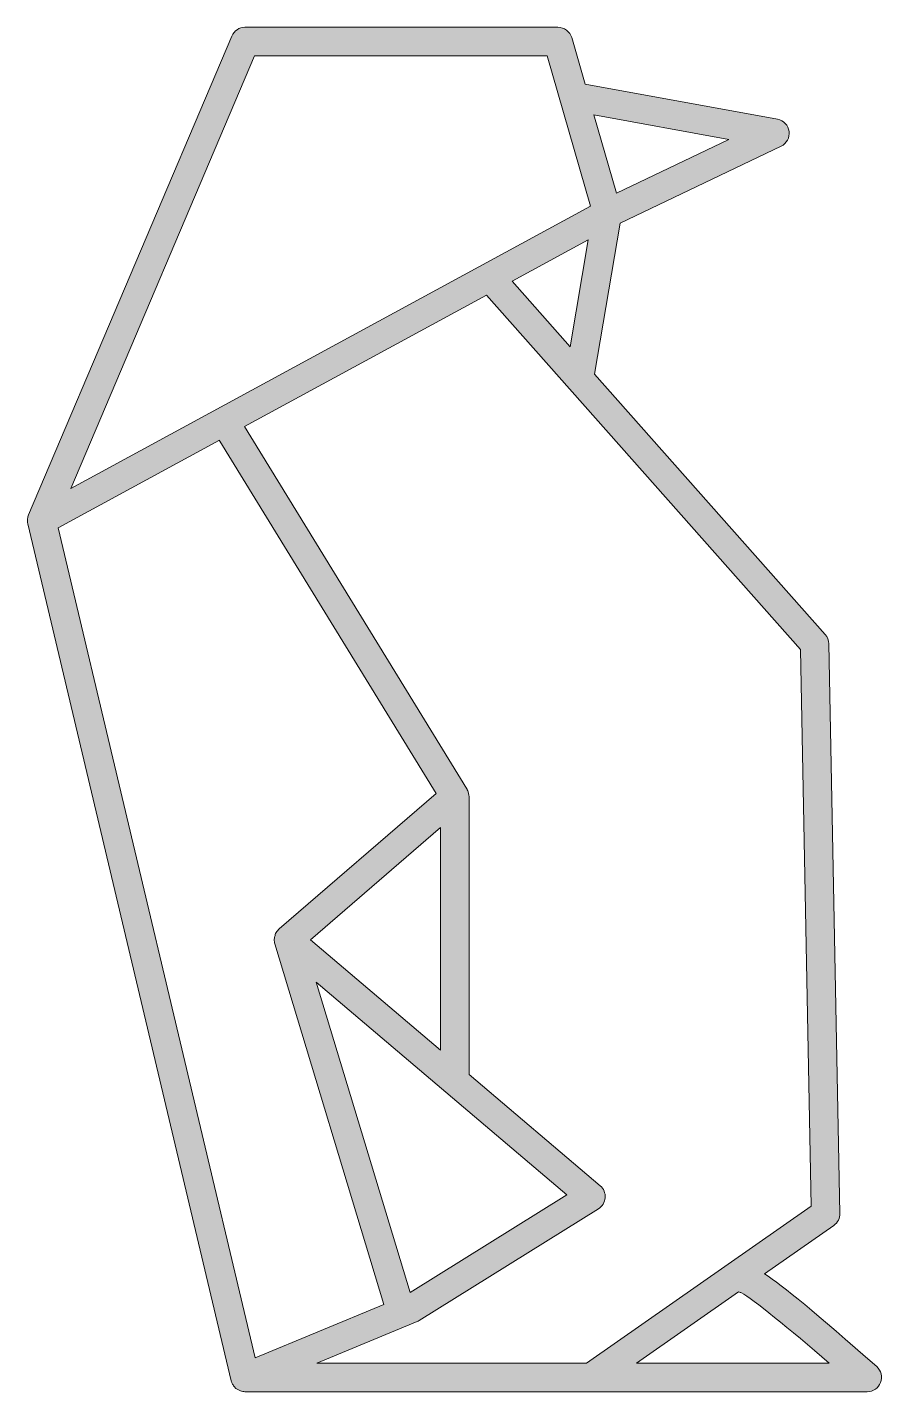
# Model space of a CAD drawing. Header units: inches. Extents: x 7.7 to 50.1, y 47 to 114.7.
import ezdxf

# ---------------------------------------------------------------- set-up
doc = ezdxf.new("R2010")
doc.units = ezdxf.units.IN
doc.header["$MEASUREMENT"] = 0
doc.layers.add('Layer 1', color=7, linetype='Continuous')

msp = doc.modelspace()

# ---------------------------------------------------------------- hatches: boundary and pattern name
at = {"layer": 'Layer 1', "true_color": 0xffffff}
h = msp.add_hatch(color=7, dxfattribs=at)
h.dxf.hatch_style = 2
edge = h.paths.add_edge_path()
edge.add_spline(control_points=[(49.761, 48.271), (46.736, 50.945), (45.126, 52.263), (44.206, 52.88), (44.206, 52.88), (47.638, 55.275), (47.638, 55.275), (47.832, 55.41), (47.946, 55.633), (47.942, 55.87), (47.942, 55.87), (47.395, 84.105), (47.395, 84.105), (47.391, 84.273), (47.329, 84.435), (47.216, 84.561), (47.216, 84.561), (35.789, 97.464), (35.789, 97.464), (35.789, 97.464), (37.054, 104.965), (37.054, 104.965), (37.054, 104.965), (45.025, 108.773), (45.025, 108.773), (45.302, 108.906), (45.463, 109.202), (45.421, 109.506), (45.381, 109.811), (45.149, 110.054), (44.847, 110.11), (44.847, 110.11), (35.312, 111.856), (35.312, 111.856), (35.312, 111.856), (34.652, 114.154), (34.652, 114.154), (34.565, 114.458), (34.288, 114.668), (33.971, 114.668), (33.971, 114.668), (18.467, 114.668), (18.467, 114.668), (18.183, 114.668), (17.926, 114.498), (17.815, 114.235), (17.815, 114.235), (7.741, 90.495), (7.741, 90.495), (7.726, 90.462), (7.724, 90.427), (7.716, 90.392), (7.708, 90.365), (7.699, 90.339), (7.695, 90.312), (7.683, 90.227), (7.684, 90.142), (7.704, 90.059), (7.704, 90.058), (7.704, 90.056), (7.704, 90.055), (7.704, 90.055), (17.778, 47.576), (17.778, 47.576), (17.783, 47.554), (17.797, 47.537), (17.803, 47.515), (17.809, 47.499), (17.806, 47.483), (17.813, 47.467), (17.823, 47.445), (17.838, 47.427), (17.85, 47.406), (17.866, 47.377), (17.88, 47.349), (17.9, 47.324), (17.925, 47.288), (17.956, 47.257), (17.987, 47.227), (18.009, 47.206), (18.03, 47.185), (18.054, 47.167), (18.092, 47.14), (18.133, 47.119), (18.176, 47.1), (18.2, 47.088), (18.222, 47.075), (18.247, 47.066), (18.318, 47.044), (18.392, 47.029), (18.467, 47.029), (18.467, 47.029), (35.602, 47.029), (35.602, 47.029), (35.602, 47.029), (49.291, 47.029), (49.291, 47.029), (49.586, 47.029), (49.85, 47.212), (49.954, 47.487), (50.058, 47.764), (49.982, 48.076), (49.761, 48.271)], knot_values=[0, 0, 0, 0, 1, 1, 1, 2, 2, 2, 3, 3, 3, 4, 4, 4, 5, 5, 5, 6, 6, 6, 7, 7, 7, 8, 8, 8, 9, 9, 9, 10, 10, 10, 11, 11, 11, 12, 12, 12, 13, 13, 13, 14, 14, 14, 15, 15, 15, 16, 16, 16, 17, 17, 17, 18, 18, 18, 19, 19, 19, 20, 20, 20, 21, 21, 21, 22, 22, 22, 23, 23, 23, 24, 24, 24, 25, 25, 25, 26, 26, 26, 27, 27, 27, 28, 28, 28, 29, 29, 29, 30, 30, 30, 31, 31, 31, 32, 32, 32, 33, 33, 33, 34, 34, 34, 34], degree=3, periodic=1)
edge = h.paths.add_edge_path()
edge.add_spline(control_points=[(46.517, 56.22), (46.517, 56.22), (35.379, 48.449), (35.379, 48.449), (35.379, 48.449), (22.024, 48.449), (22.024, 48.449), (22.024, 48.449), (26.989, 50.51), (26.989, 50.51), (27.025, 50.525), (27.059, 50.542), (27.093, 50.563), (27.093, 50.563), (35.978, 56.098), (35.978, 56.098), (36.169, 56.218), (36.293, 56.422), (36.31, 56.648), (36.327, 56.874), (36.234, 57.093), (36.062, 57.24), (36.062, 57.24), (29.566, 62.76), (29.566, 62.76), (29.566, 62.76), (29.566, 76.55), (29.566, 76.55), (29.566, 76.571), (29.556, 76.588), (29.554, 76.609), (29.55, 76.661), (29.539, 76.711), (29.523, 76.761), (29.511, 76.799), (29.499, 76.835), (29.48, 76.87), (29.472, 76.887), (29.47, 76.905), (29.46, 76.921), (29.46, 76.921), (18.437, 94.87), (18.437, 94.87), (18.437, 94.87), (30.426, 101.385), (30.426, 101.385), (30.426, 101.385), (45.984, 83.819), (45.984, 83.819), (45.984, 83.819), (46.517, 56.22), (46.517, 56.22)], knot_values=[0, 0, 0, 0, 1, 1, 1, 2, 2, 2, 3, 3, 3, 4, 4, 4, 5, 5, 5, 6, 6, 6, 7, 7, 7, 8, 8, 8, 9, 9, 9, 10, 10, 10, 11, 11, 11, 12, 12, 12, 13, 13, 13, 14, 14, 14, 15, 15, 15, 16, 16, 16, 17, 17, 17, 17], degree=3, periodic=1)
edge = h.paths.add_edge_path()
edge.add_spline(control_points=[(9.207, 89.854), (9.207, 89.854), (17.198, 94.197), (17.198, 94.197), (17.207, 94.18), (17.207, 94.162), (17.217, 94.146), (17.217, 94.146), (27.937, 76.691), (27.937, 76.691), (27.937, 76.691), (20.166, 69.98), (20.166, 69.98), (20.164, 69.978), (20.162, 69.976), (20.16, 69.974), (20.16, 69.974), (20.153, 69.968), (20.153, 69.968), (20.143, 69.959), (20.139, 69.946), (20.13, 69.937), (20.07, 69.879), (20.02, 69.816), (19.984, 69.743), (19.969, 69.713), (19.964, 69.679), (19.955, 69.646), (19.935, 69.586), (19.919, 69.529), (19.916, 69.465), (19.915, 69.452), (19.908, 69.442), (19.908, 69.429), (19.908, 69.399), (19.924, 69.372), (19.928, 69.343), (19.933, 69.304), (19.927, 69.266), (19.939, 69.227), (19.939, 69.227), (25.343, 51.36), (25.343, 51.36), (25.343, 51.36), (18.967, 48.714), (18.967, 48.714), (18.967, 48.714), (9.207, 89.854), (9.207, 89.854)], knot_values=[0, 0, 0, 0, 1, 1, 1, 2, 2, 2, 3, 3, 3, 4, 4, 4, 5, 5, 5, 6, 6, 6, 7, 7, 7, 8, 8, 8, 9, 9, 9, 10, 10, 10, 11, 11, 11, 12, 12, 12, 13, 13, 13, 14, 14, 14, 15, 15, 15, 16, 16, 16, 16], degree=3, periodic=1)
h.paths.add_polyline_path([(26.644, 51.953), (21.992, 67.334), (34.404, 56.787)])
h.paths.add_polyline_path([(28.147, 63.962), (21.705, 69.436), (28.147, 75)])
h.paths.add_polyline_path([(31.703, 102.078), (35.474, 104.128), (34.579, 98.829)])
h.paths.add_polyline_path([(42.441, 109.11), (36.866, 106.446), (35.749, 110.335)])
h.paths.add_polyline_path([(18.936, 113.249), (33.437, 113.249), (35.579, 105.796), (9.839, 91.81)])
edge = h.paths.add_edge_path()
edge.add_spline(control_points=[(37.856, 48.449), (37.856, 48.449), (42.922, 51.984), (42.922, 51.984), (42.972, 51.966), (43.018, 51.939), (43.07, 51.933), (43.594, 51.651), (45.461, 50.122), (47.402, 48.449), (47.402, 48.449), (37.856, 48.449), (37.856, 48.449)], knot_values=[0, 0, 0, 0, 1, 1, 1, 2, 2, 2, 3, 3, 3, 4, 4, 4, 4], degree=3, periodic=1)

# ---------------------------------------------------------------- linework, layer by layer
at = {"layer": 'Layer 1', "lineweight": 0}
for points in [[(18.936, 113.249), (33.437, 113.249), (35.579, 105.796), (9.839, 91.81), (18.936, 113.249)], [(42.441, 109.11), (36.866, 106.446), (35.749, 110.335), (42.441, 109.11)], [(31.703, 102.078), (35.474, 104.128), (34.579, 98.829), (31.703, 102.078)], [(28.147, 63.962), (21.705, 69.436), (28.147, 75), (28.147, 63.962)], [(26.644, 51.953), (21.992, 67.334), (34.404, 56.787), (26.644, 51.953)]]:
    msp.add_lwpolyline(points, dxfattribs=at)
for points, knots in [([(49.761, 48.271), (46.736, 50.945), (45.126, 52.263), (44.206, 52.88), (44.206, 52.88), (47.638, 55.275), (47.638, 55.275), (47.832, 55.41), (47.946, 55.633), (47.942, 55.87), (47.942, 55.87), (47.395, 84.105), (47.395, 84.105), (47.391, 84.273), (47.329, 84.435), (47.216, 84.561), (47.216, 84.561), (35.789, 97.464), (35.789, 97.464), (35.789, 97.464), (37.054, 104.965), (37.054, 104.965), (37.054, 104.965), (45.025, 108.773), (45.025, 108.773), (45.302, 108.906), (45.463, 109.202), (45.421, 109.506), (45.381, 109.811), (45.149, 110.054), (44.847, 110.11), (44.847, 110.11), (35.312, 111.856), (35.312, 111.856), (35.312, 111.856), (34.652, 114.154), (34.652, 114.154), (34.565, 114.458), (34.288, 114.668), (33.971, 114.668), (33.971, 114.668), (18.467, 114.668), (18.467, 114.668), (18.183, 114.668), (17.926, 114.498), (17.815, 114.235), (17.815, 114.235), (7.741, 90.495), (7.741, 90.495), (7.726, 90.462), (7.724, 90.427), (7.716, 90.392), (7.708, 90.365), (7.699, 90.339), (7.695, 90.312), (7.683, 90.227), (7.684, 90.142), (7.704, 90.059), (7.704, 90.058), (7.704, 90.056), (7.704, 90.055), (7.704, 90.055), (17.778, 47.576), (17.778, 47.576), (17.783, 47.554), (17.797, 47.537), (17.803, 47.515), (17.809, 47.499), (17.806, 47.483), (17.813, 47.467), (17.823, 47.445), (17.838, 47.427), (17.85, 47.406), (17.866, 47.377), (17.88, 47.349), (17.9, 47.324), (17.925, 47.288), (17.956, 47.257), (17.987, 47.227), (18.009, 47.206), (18.03, 47.185), (18.054, 47.167), (18.092, 47.14), (18.133, 47.119), (18.176, 47.1), (18.2, 47.088), (18.222, 47.075), (18.247, 47.066), (18.318, 47.044), (18.392, 47.029), (18.467, 47.029), (18.467, 47.029), (35.602, 47.029), (35.602, 47.029), (35.602, 47.029), (49.291, 47.029), (49.291, 47.029), (49.586, 47.029), (49.85, 47.212), (49.954, 47.487), (50.058, 47.764), (49.982, 48.076), (49.761, 48.271)], [0, 0, 0, 0, 1, 1, 1, 2, 2, 2, 3, 3, 3, 4, 4, 4, 5, 5, 5, 6, 6, 6, 7, 7, 7, 8, 8, 8, 9, 9, 9, 10, 10, 10, 11, 11, 11, 12, 12, 12, 13, 13, 13, 14, 14, 14, 15, 15, 15, 16, 16, 16, 17, 17, 17, 18, 18, 18, 19, 19, 19, 20, 20, 20, 21, 21, 21, 22, 22, 22, 23, 23, 23, 24, 24, 24, 25, 25, 25, 26, 26, 26, 27, 27, 27, 28, 28, 28, 29, 29, 29, 30, 30, 30, 31, 31, 31, 32, 32, 32, 33, 33, 33, 34, 34, 34, 34]), ([(46.517, 56.22), (46.517, 56.22), (35.379, 48.449), (35.379, 48.449), (35.379, 48.449), (22.024, 48.449), (22.024, 48.449), (22.024, 48.449), (26.989, 50.51), (26.989, 50.51), (27.025, 50.525), (27.059, 50.542), (27.093, 50.563), (27.093, 50.563), (35.978, 56.098), (35.978, 56.098), (36.169, 56.218), (36.293, 56.422), (36.31, 56.648), (36.327, 56.874), (36.234, 57.093), (36.062, 57.24), (36.062, 57.24), (29.566, 62.76), (29.566, 62.76), (29.566, 62.76), (29.566, 76.55), (29.566, 76.55), (29.566, 76.571), (29.556, 76.588), (29.554, 76.609), (29.55, 76.661), (29.539, 76.711), (29.523, 76.761), (29.511, 76.799), (29.499, 76.835), (29.48, 76.87), (29.472, 76.887), (29.47, 76.905), (29.46, 76.921), (29.46, 76.921), (18.437, 94.87), (18.437, 94.87), (18.437, 94.87), (30.426, 101.385), (30.426, 101.385), (30.426, 101.385), (45.984, 83.819), (45.984, 83.819), (45.984, 83.819), (46.517, 56.22), (46.517, 56.22)], [0, 0, 0, 0, 1, 1, 1, 2, 2, 2, 3, 3, 3, 4, 4, 4, 5, 5, 5, 6, 6, 6, 7, 7, 7, 8, 8, 8, 9, 9, 9, 10, 10, 10, 11, 11, 11, 12, 12, 12, 13, 13, 13, 14, 14, 14, 15, 15, 15, 16, 16, 16, 17, 17, 17, 17]), ([(9.207, 89.854), (9.207, 89.854), (17.198, 94.197), (17.198, 94.197), (17.207, 94.18), (17.207, 94.162), (17.217, 94.146), (17.217, 94.146), (27.937, 76.691), (27.937, 76.691), (27.937, 76.691), (20.166, 69.98), (20.166, 69.98), (20.164, 69.978), (20.162, 69.976), (20.16, 69.974), (20.16, 69.974), (20.153, 69.968), (20.153, 69.968), (20.143, 69.959), (20.139, 69.946), (20.13, 69.937), (20.07, 69.879), (20.02, 69.816), (19.984, 69.743), (19.969, 69.713), (19.964, 69.679), (19.955, 69.646), (19.935, 69.586), (19.919, 69.529), (19.916, 69.465), (19.915, 69.452), (19.908, 69.442), (19.908, 69.429), (19.908, 69.399), (19.924, 69.372), (19.928, 69.343), (19.933, 69.304), (19.927, 69.266), (19.939, 69.227), (19.939, 69.227), (25.343, 51.36), (25.343, 51.36), (25.343, 51.36), (18.967, 48.714), (18.967, 48.714), (18.967, 48.714), (9.207, 89.854), (9.207, 89.854)], [0, 0, 0, 0, 1, 1, 1, 2, 2, 2, 3, 3, 3, 4, 4, 4, 5, 5, 5, 6, 6, 6, 7, 7, 7, 8, 8, 8, 9, 9, 9, 10, 10, 10, 11, 11, 11, 12, 12, 12, 13, 13, 13, 14, 14, 14, 15, 15, 15, 16, 16, 16, 16]), ([(37.856, 48.449), (37.856, 48.449), (42.922, 51.984), (42.922, 51.984), (42.972, 51.966), (43.018, 51.939), (43.07, 51.933), (43.594, 51.651), (45.461, 50.122), (47.402, 48.449), (47.402, 48.449), (37.856, 48.449), (37.856, 48.449)], [0, 0, 0, 0, 1, 1, 1, 2, 2, 2, 3, 3, 3, 4, 4, 4, 4])]:
    msp.add_open_spline(points, degree=3, knots=knots, dxfattribs=at)

doc.saveas('drawing.dxf')
